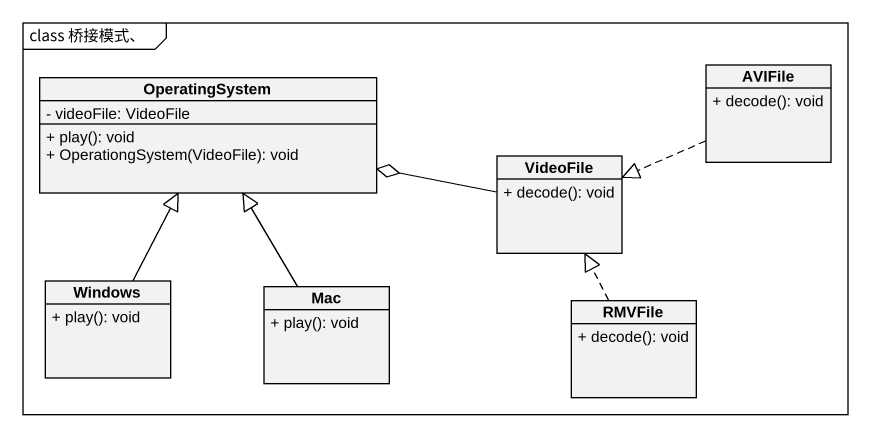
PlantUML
@startuml
mainframe class 桥接模式、
hide circle
hide empty members
skinparam classAttributeIconSize 0
class OperatingSystem {
  - videoFile: VideoFile
  + play(): void
  + OperationgSystem(VideoFile): void
}
class AVIFile {
  + decode(): void
}
class VideoFile {
  + decode(): void
}
class Windows {
  + play(): void
}
class Mac {
  + play(): void
}
class RMVFile {
  + decode(): void
}
AVIFile .left.|> VideoFile
VideoFile -left-o OperatingSystem
Windows -up-|> OperatingSystem
Mac -up-|> OperatingSystem
RMVFile .up.|> VideoFile
@enduml
